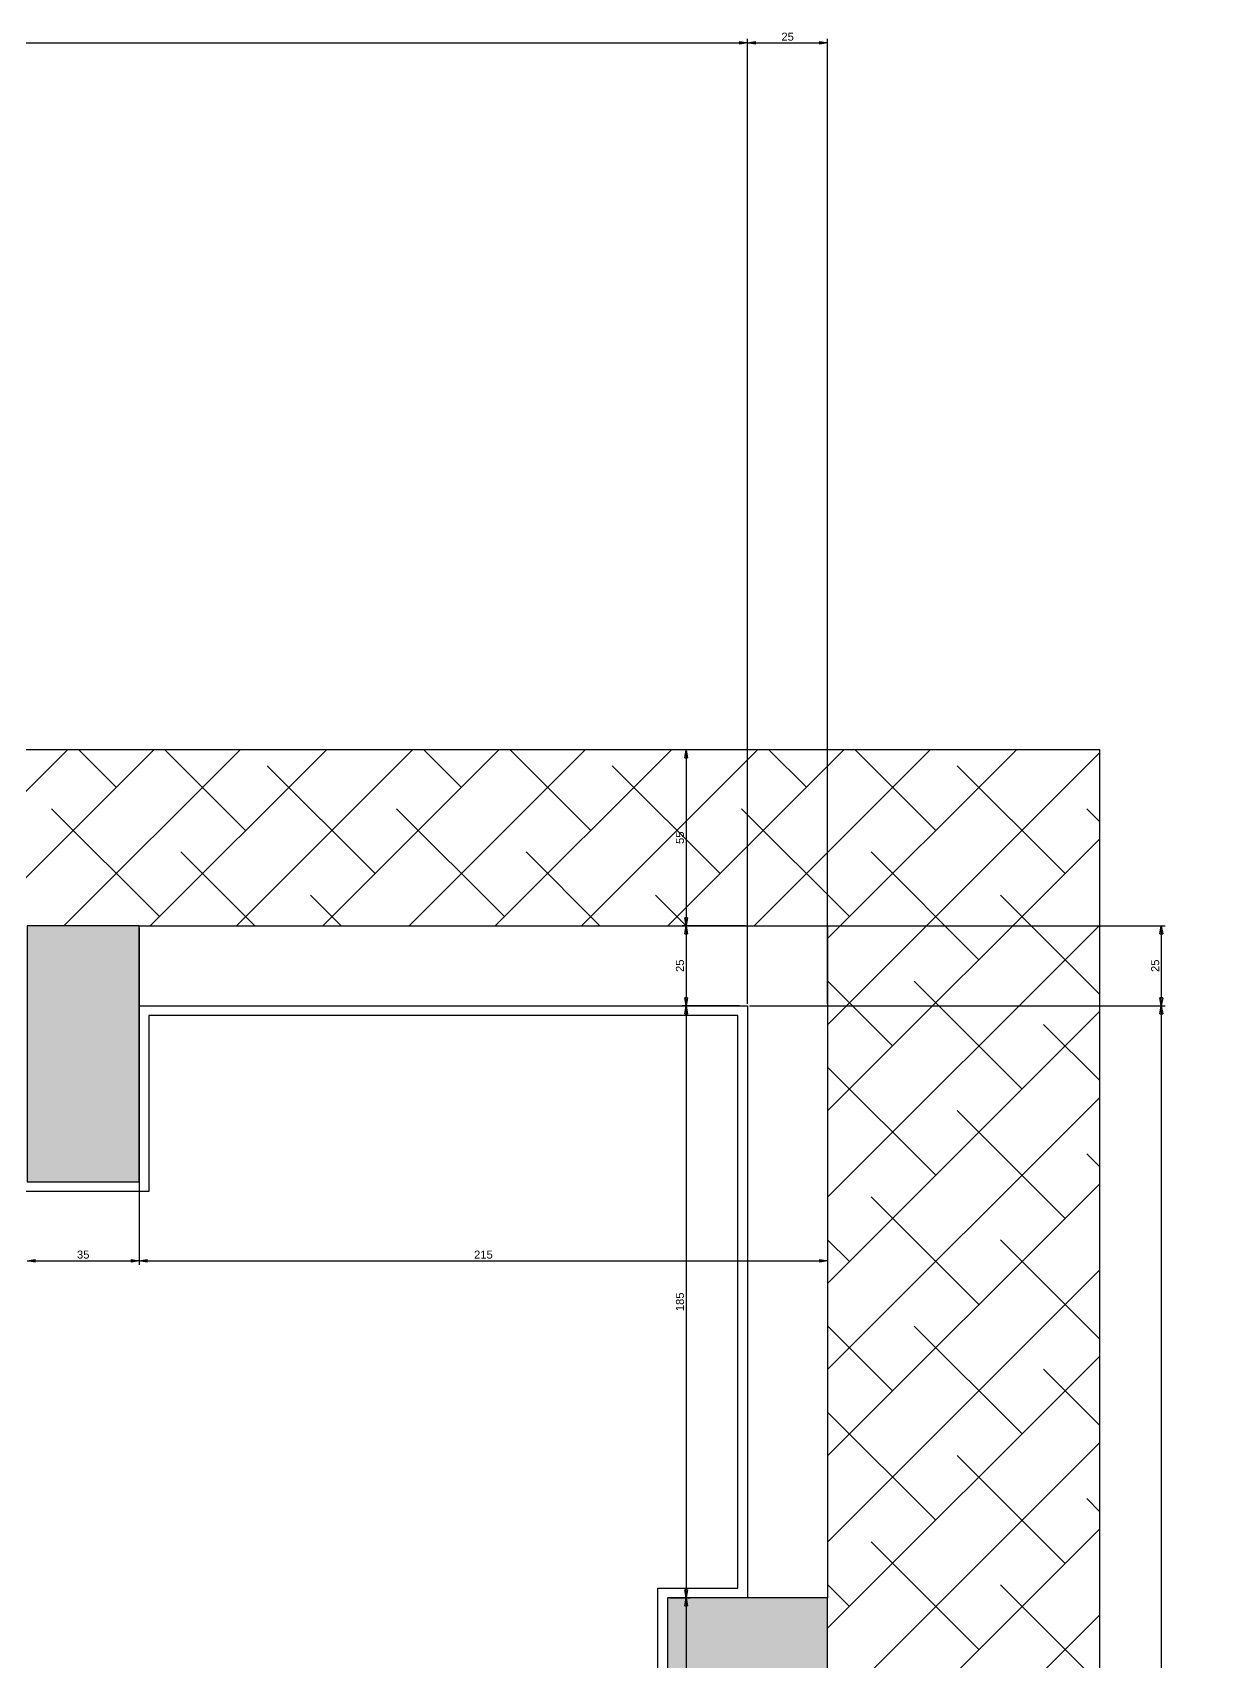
# Model space of a CAD drawing. Header units: millimetres. Extents: x -502 to 9998, y 2906 to 6004.
# Drawn here: x 1994 to 2365, y 4873 to 5381 of the extents above; entities that cross this region are included whole.
import ezdxf

# ---------------------------------------------------------------- set-up
doc = ezdxf.new("R2010")
doc.units = ezdxf.units.MM
doc.layers.add('Duvar', color=140, linetype='Continuous', lineweight=30)
doc.layers.add('ölçülendirme', color=80, linetype='Continuous', lineweight=30)
doc.layers.add('kolon', color=200, linetype='Continuous')
doc.layers.add('Sıva', color=180, linetype='Continuous')
doc.styles.get("Standard").update_dxf_attribs({"font": 'arial.ttf'})

# ---------------------------------------------------------------- blocks, each defined once
blk = doc.blocks.new('_Closed')
at = {"color": 0, "linetype": 'ByBlock', "lineweight": -2}
for p, q in [((-1, 0.17), (0, 0)), ((-1, 0.17), (-1, -0.17)), ((0, 0), (-1, -0.17)), ((0, 0), (-1, 0))]:
    blk.add_line(p, q, dxfattribs=at)

msp = doc.modelspace()

# ---------------------------------------------------------------- hatches: boundary and pattern name
at = {"layer": 'kolon'}
h = msp.add_hatch(dxfattribs=at)
h.set_pattern_fill('ANGLE', color=256)
h.set_pattern_definition([(0, (0, 0), (0, 6.985), [5.08, -1.905]), (90, (0, 0), (-6.985, 4e-16), [5.08, -1.905])])
h.paths.add_polyline_path([(4787.34, 4657.42), (4817.34, 4657.42), (4817.34, 4582.42), (4787.34, 4582.42)])
h.paths.add_polyline_path([(5002.34, 3757.42), (4927.34, 3757.42), (4927.34, 3727.42), (5002.34, 3727.42)])
h.paths.add_polyline_path([(4987.34, 4077.42), (4927.34, 4077.42), (4927.34, 4047.42), (4987.34, 4047.42)])
h.paths.add_polyline_path([(4922.34, 4427.42), (4952.34, 4427.42), (4952.34, 4367.42), (4922.34, 4367.42)])
h.paths.add_polyline_path([(5157.34, 4107.42), (5127.34, 4107.42), (5127.34, 4047.42), (5157.34, 4047.42)])
h.paths.add_polyline_path([(5162.34, 4427.42), (5132.34, 4427.42), (5132.34, 4367.42), (5162.34, 4367.42)])
h.paths.add_polyline_path([(5347.34, 4607.42), (5272.34, 4607.42), (5272.34, 4577.42), (5347.34, 4577.42)])
h.paths.add_polyline_path([(5652.34, 4607.42), (5622.34, 4607.42), (5622.34, 4547.42), (5652.34, 4547.42)])
h.paths.add_polyline_path([(5652.34, 4087.42), (5622.34, 4087.42), (5622.34, 4027.42), (5652.34, 4027.42)])
h.paths.add_polyline_path([(5652.34, 3787.42), (5622.34, 3787.42), (5622.34, 3727.42), (5652.34, 3727.42)])
h.paths.add_polyline_path([(5847.34, 4077.42), (5792.34, 4077.42), (5792.34, 4047.42), (5847.34, 4047.42)])
h.paths.add_polyline_path([(5872.34, 4417.42), (5812.34, 4417.42), (5812.34, 4387.42), (5872.34, 4387.42)])
h.paths.add_polyline_path([(5872.34, 4892.42), (5822.34, 4892.42), (5822.34, 4847.42), (5872.34, 4847.42)])
h.paths.add_polyline_path([(4817.34, 5222.42), (4787.34, 5222.42), (4787.34, 5147.42), (4817.34, 5147.42)], flags=17)
h.paths.add_polyline_path([(5657.34, 5102.42), (5622.34, 5102.42), (5622.34, 5022.42), (5657.34, 5022.42)])
h.paths.add_polyline_path([(5297.34, 5222.42), (5272.34, 5222.42), (5272.34, 5047.42), (5297.34, 5047.42)])
h.paths.add_polyline_path([(4602.34, 3757.42), (4677.34, 3757.42), (4677.34, 3727.42), (4602.34, 3727.42)])
h.paths.add_polyline_path([(4617.34, 4077.42), (4677.34, 4077.42), (4677.34, 4047.42), (4617.34, 4047.42)])
h.paths.add_polyline_path([(4682.34, 4427.42), (4652.34, 4427.42), (4652.34, 4367.42), (4682.34, 4367.42)])
h.paths.add_polyline_path([(4447.34, 4107.42), (4477.34, 4107.42), (4477.34, 4047.42), (4447.34, 4047.42)])
h.paths.add_polyline_path([(4442.34, 4427.42), (4472.34, 4427.42), (4472.34, 4367.42), (4442.34, 4367.42)])
h.paths.add_polyline_path([(4257.34, 4607.42), (4332.34, 4607.42), (4332.34, 4577.42), (4257.34, 4577.42)])
h.paths.add_polyline_path([(3952.34, 4607.42), (3982.34, 4607.42), (3982.34, 4547.42), (3952.34, 4547.42)])
h.paths.add_polyline_path([(3952.34, 4087.42), (3982.34, 4087.42), (3982.34, 4027.42), (3952.34, 4027.42)])
h.paths.add_polyline_path([(3952.34, 3787.42), (3982.34, 3787.42), (3982.34, 3727.42), (3952.34, 3727.42)])
h.paths.add_polyline_path([(3757.34, 4077.42), (3812.34, 4077.42), (3812.34, 4047.42), (3757.34, 4047.42)])
h.paths.add_polyline_path([(3732.34, 4417.42), (3792.34, 4417.42), (3792.34, 4387.42), (3732.34, 4387.42)])
h.paths.add_polyline_path([(3732.34, 4892.42), (3782.34, 4892.42), (3782.34, 4847.42), (3732.34, 4847.42)])
h.paths.add_polyline_path([(4787.34, 5222.42), (4817.34, 5222.42), (4817.34, 5147.42), (4787.34, 5147.42)], flags=17)
h.paths.add_polyline_path([(3947.34, 5102.42), (3982.34, 5102.42), (3982.34, 5022.42), (3947.34, 5022.42)])
h.paths.add_polyline_path([(4307.34, 5222.42), (4332.34, 5222.42), (4332.34, 5047.42), (4307.34, 5047.42)])
h.paths.add_polyline_path([(1157.73, 4657.42), (1187.73, 4657.42), (1187.73, 4582.42), (1157.73, 4582.42)])
h.paths.add_polyline_path([(1372.73, 3757.42), (1297.73, 3757.42), (1297.73, 3727.42), (1372.73, 3727.42)])
h.paths.add_polyline_path([(1357.73, 4077.42), (1297.73, 4077.42), (1297.73, 4047.42), (1357.73, 4047.42)])
h.paths.add_polyline_path([(1292.73, 4427.42), (1322.73, 4427.42), (1322.73, 4367.42), (1292.73, 4367.42)])
h.paths.add_polyline_path([(1527.73, 4107.42), (1497.73, 4107.42), (1497.73, 4047.42), (1527.73, 4047.42)])
h.paths.add_polyline_path([(1532.73, 4427.42), (1502.73, 4427.42), (1502.73, 4367.42), (1532.73, 4367.42)])
h.paths.add_polyline_path([(1717.73, 4607.42), (1642.73, 4607.42), (1642.73, 4577.42), (1717.73, 4577.42)])
h.paths.add_polyline_path([(2022.73, 4607.42), (1992.73, 4607.42), (1992.73, 4547.42), (2022.73, 4547.42)])
h.paths.add_polyline_path([(2022.73, 4087.42), (1992.73, 4087.42), (1992.73, 4027.42), (2022.73, 4027.42)])
h.paths.add_polyline_path([(2022.73, 3787.42), (1992.73, 3787.42), (1992.73, 3727.42), (2022.73, 3727.42)])
h.paths.add_polyline_path([(2217.73, 4077.42), (2162.73, 4077.42), (2162.73, 4047.42), (2217.73, 4047.42)])
h.paths.add_polyline_path([(2242.73, 4417.42), (2182.73, 4417.42), (2182.73, 4387.42), (2242.73, 4387.42)])
h.paths.add_polyline_path([(2242.73, 4892.42), (2192.73, 4892.42), (2192.73, 4847.42), (2242.73, 4847.42)])
h.paths.add_polyline_path([(1187.73, 5222.42), (1157.73, 5222.42), (1157.73, 5147.42), (1187.73, 5147.42)], flags=17)
h.paths.add_polyline_path([(2027.73, 5102.42), (1992.73, 5102.42), (1992.73, 5022.42), (2027.73, 5022.42)])
h.paths.add_polyline_path([(1667.73, 5222.42), (1642.73, 5222.42), (1642.73, 5047.42), (1667.73, 5047.42)])
h.paths.add_polyline_path([(972.73, 3757.42), (1047.73, 3757.42), (1047.73, 3727.42), (972.73, 3727.42)])
h.paths.add_polyline_path([(987.73, 4077.42), (1047.73, 4077.42), (1047.73, 4047.42), (987.73, 4047.42)])
h.paths.add_polyline_path([(1052.73, 4427.42), (1022.73, 4427.42), (1022.73, 4367.42), (1052.73, 4367.42)])
h.paths.add_polyline_path([(817.73, 4107.42), (847.73, 4107.42), (847.73, 4047.42), (817.73, 4047.42)])
h.paths.add_polyline_path([(812.73, 4427.42), (842.73, 4427.42), (842.73, 4367.42), (812.73, 4367.42)])
h.paths.add_polyline_path([(627.73, 4607.42), (702.73, 4607.42), (702.73, 4577.42), (627.73, 4577.42)])
h.paths.add_polyline_path([(322.73, 4607.42), (352.73, 4607.42), (352.73, 4547.42), (322.73, 4547.42)])
h.paths.add_polyline_path([(322.73, 4087.42), (352.73, 4087.42), (352.73, 4027.42), (322.73, 4027.42)])
h.paths.add_polyline_path([(322.73, 3787.42), (352.73, 3787.42), (352.73, 3727.42), (322.73, 3727.42)])
h.paths.add_polyline_path([(127.73, 4077.42), (182.73, 4077.42), (182.73, 4047.42), (127.73, 4047.42)])
h.paths.add_polyline_path([(102.73, 4417.42), (162.73, 4417.42), (162.73, 4387.42), (102.73, 4387.42)])
h.paths.add_polyline_path([(102.73, 4892.42), (152.73, 4892.42), (152.73, 4847.42), (102.73, 4847.42)])
h.paths.add_polyline_path([(1157.73, 5222.42), (1187.73, 5222.42), (1187.73, 5147.42), (1157.73, 5147.42)], flags=17)
h.paths.add_polyline_path([(317.73, 5102.42), (352.73, 5102.42), (352.73, 5022.42), (317.73, 5022.42)])
h.paths.add_polyline_path([(677.73, 5222.42), (702.73, 5222.42), (702.73, 5047.42), (677.73, 5047.42)])

# ---------------------------------------------------------------- linework, layer by layer
at = {"layer": 'Duvar'}
for p, q in [((2327.73, 5157.42), (1752.73, 5157.42)), ((2327.73, 3642.42), (2327.73, 5157.42)), ((2027.73, 5102.42), (2242.73, 5102.42)), ((2242.73, 5102.42), (2242.73, 4892.42)), ((2027.73, 5077.42), (2217.73, 5077.42)), ((2217.73, 5077.42), (2217.73, 4892.42))]:
    msp.add_line(p, q, dxfattribs=at)
at = {"layer": 'Duvar', "linetype": 'Continuous', "ltscale": 20}
for p, q in [((1950.35, 5102.42), (2005.35, 5157.42)), ((1977.29, 5102.42), (2032.29, 5157.42)), ((2004.23, 5102.42), (2059.23, 5157.42)), ((2020.56, 5145.69), (2008.83, 5157.42)), ((2031.17, 5102.42), (2086.17, 5157.42)), ((2060.97, 5132.22), (2035.77, 5157.42)), ((2058.11, 5102.42), (2113.11, 5157.42)), ((2085.05, 5102.42), (2140.05, 5157.42)), ((2111.99, 5102.42), (2166.99, 5157.42)), ((2128.32, 5145.69), (2116.59, 5157.42)), ((2138.93, 5102.42), (2193.93, 5157.42)), ((2168.73, 5132.22), (2143.53, 5157.42)), ((2165.87, 5102.42), (2220.87, 5157.42)), ((2192.82, 5102.42), (2247.82, 5157.42)), ((2219.76, 5102.42), (2274.76, 5157.42)), ((2236.08, 5145.69), (2224.35, 5157.42)), ((2242.73, 5098.45), (2301.7, 5157.42)), ((2242.73, 5071.51), (2327.73, 5156.51)), ((2276.49, 5132.22), (2251.29, 5157.42)), ((2101.38, 5118.75), (2067.7, 5152.42)), ((2209.14, 5118.75), (2175.47, 5152.42)), ((2316.91, 5118.75), (2283.23, 5152.42)), ((2034.03, 5105.28), (2000.35, 5138.95)), ((2141.79, 5105.28), (2108.12, 5138.95)), ((2249.55, 5105.28), (2215.88, 5138.95)), ((2327.73, 5134.86), (2323.64, 5138.95)), ((2063.83, 5102.42), (2040.76, 5125.48)), ((2171.59, 5102.42), (2148.53, 5125.48)), ((2242.73, 5044.57), (2327.73, 5129.57)), ((2289.97, 5091.81), (2256.29, 5125.48)), ((2090.77, 5102.42), (2081.17, 5112.01)), ((2198.53, 5102.42), (2188.94, 5112.01)), ((2327.73, 5080.98), (2296.7, 5112.01)), ((2242.73, 5017.63), (2327.73, 5102.63)), ((2263.02, 5064.86), (2242.73, 5085.16)), ((2303.44, 5051.39), (2269.76, 5085.07)), ((2242.73, 4990.69), (2327.73, 5075.69)), ((2327.73, 5054.04), (2310.17, 5071.6)), ((2276.49, 5024.45), (2242.82, 5058.13)), ((2242.73, 4963.75), (2327.73, 5048.75)), ((2316.91, 5010.98), (2283.23, 5044.66)), ((2327.73, 5027.1), (2323.64, 5031.19)), ((2242.73, 4936.81), (2327.73, 5021.81)), ((2289.97, 4984.04), (2256.29, 5017.72)), ((2249.55, 4997.51), (2242.73, 5004.33)), ((2327.73, 4973.21), (2296.7, 5004.25)), ((2242.73, 4909.87), (2327.73, 4994.87)), ((2263.02, 4957.1), (2242.73, 4977.39)), ((2303.44, 4943.63), (2269.76, 4977.31)), ((2242.73, 4882.93), (2327.73, 4967.93)), ((2327.73, 4946.27), (2310.17, 4963.84)), ((2276.49, 4916.69), (2242.82, 4950.37)), ((2242.73, 4855.99), (2327.73, 4940.99)), ((2316.91, 4903.22), (2283.23, 4936.9)), ((2327.73, 4919.33), (2323.64, 4923.43)), ((2242.73, 4829.05), (2327.73, 4914.05)), ((2289.97, 4876.28), (2256.29, 4909.96)), ((2249.55, 4889.75), (2242.73, 4896.57)), ((2327.73, 4865.45), (2296.7, 4896.48)), ((2242.73, 4802.11), (2327.73, 4887.11))]:
    msp.add_line(p, q, dxfattribs=at)
at = {"layer": 'kolon'}
for points in [[(2027.73, 5102.42), (1992.73, 5102.42), (1992.73, 5022.42), (2027.73, 5022.42)], [(2242.73, 4892.42), (2192.73, 4892.42), (2192.73, 4847.42), (2242.73, 4847.42)]]:
    msp.add_lwpolyline(points, close=True, dxfattribs=at)
at = {"layer": 'Sıva'}
for p, q in [((2214.73, 5074.42), (2030.73, 5074.42)), ((2030.73, 5074.42), (2030.73, 5019.42)), ((2214.73, 4895.42), (2214.73, 5074.42)), ((2030.73, 5019.42), (1989.73, 5019.42)), ((2189.73, 4844.42), (2189.73, 4895.42)), ((2189.73, 4895.42), (2214.73, 4895.42))]:
    msp.add_line(p, q, dxfattribs=at)
at = {"layer": 'ölçülendirme'}
for p, q in [((2217.73, 5078.04), (2217.73, 5379.51)), ((2217.73, 5078.04), (2217.73, 5379.51)), ((2242.73, 5078.04), (2242.73, 5379.51)), ((2217.11, 5157.42), (2197.27, 5157.42)), ((2027.73, 5101.79), (2027.73, 4996.51)), ((2027.73, 5101.79), (2027.73, 4996.51)), ((2217.11, 5102.42), (2197.27, 5102.42)), ((2217.11, 5102.42), (2197.27, 5102.42)), ((2218.36, 5102.42), (2348.2, 5102.42)), ((2242.73, 5101.79), (2242.73, 4996.51)), ((2215.21, 5077.42), (2197.27, 5077.42)), ((2215.21, 5077.42), (2197.27, 5077.42)), ((2218.36, 5077.42), (2348.2, 5077.42)), ((2218.36, 5077.42), (2348.2, 5077.42)), ((2193.36, 4892.42), (2199.77, 4892.42)), ((2193.36, 4892.42), (2199.77, 4892.42))]:
    msp.add_line(p, q, dxfattribs=at)
at = {"layer": 'ölçülendirme', "color": 90}
for p, q in [((130.23, 5378.26), (2215.23, 5378.26)), ((2220.23, 5378.26), (2240.23, 5378.26)), ((2198.52, 5154.92), (2198.52, 5104.92)), ((2198.52, 5099.92), (2198.52, 5079.92)), ((2346.95, 5099.92), (2346.95, 5079.92)), ((2198.52, 5074.92), (2198.52, 4894.92)), ((2346.95, 5074.92), (2346.95, 3754.92)), ((1995.23, 4997.76), (2025.23, 4997.76)), ((2030.23, 4997.76), (2240.23, 4997.76)), ((2198.52, 4889.92), (2198.52, 4849.92))]:
    msp.add_line(p, q, dxfattribs=at)

# ---------------------------------------------------------------- block references
at = {"layer": 'ölçülendirme', "color": 90, "xscale": 2.5, "yscale": 2.5, "zscale": 2.5}
for p in [(2217.73, 5378.26), (2242.73, 5378.26), (2027.73, 4997.76), (2242.73, 4997.76)]:
    msp.add_blockref('_Closed', p, dxfattribs=at)
for p, rotation in [((2217.73, 5378.26), 180), ((2198.52, 5157.42), 90), ((2198.52, 5102.42), 270), ((2198.52, 5102.42), 90), ((2346.95, 5102.42), 90), ((2198.52, 5077.42), 270), ((2346.95, 5077.42), 270), ((2198.52, 5077.42), 90), ((2346.95, 5077.42), 90), ((1992.73, 4997.76), 180), ((2027.73, 4997.76), 180), ((2198.52, 4892.42), 270), ((2198.52, 4892.42), 90)]:
    msp.add_blockref('_Closed', p, dxfattribs=dict(at, rotation=rotation))

# ---------------------------------------------------------------- texts
at = {"layer": 'ölçülendirme', "char_height": 2.5, "attachment_point": 5}
for s, insert in [('25', (2230.23, 5380.17)), ('35', (2010.23, 4999.67)), ('215', (2135.23, 4999.66))]:
    msp.add_mtext(s, dxfattribs=dict(at, insert=insert))
at = {"layer": 'ölçülendirme', "char_height": 2.5, "attachment_point": 5, "rotation": 90}
for s, insert in [('55', (2196.63, 5129.92)), ('25', (2196.62, 5089.92)), ('25', (2345.05, 5089.92)), ('185', (2196.62, 4984.92))]:
    msp.add_mtext(s, dxfattribs=dict(at, insert=insert))

doc.saveas('drawing.dxf')
